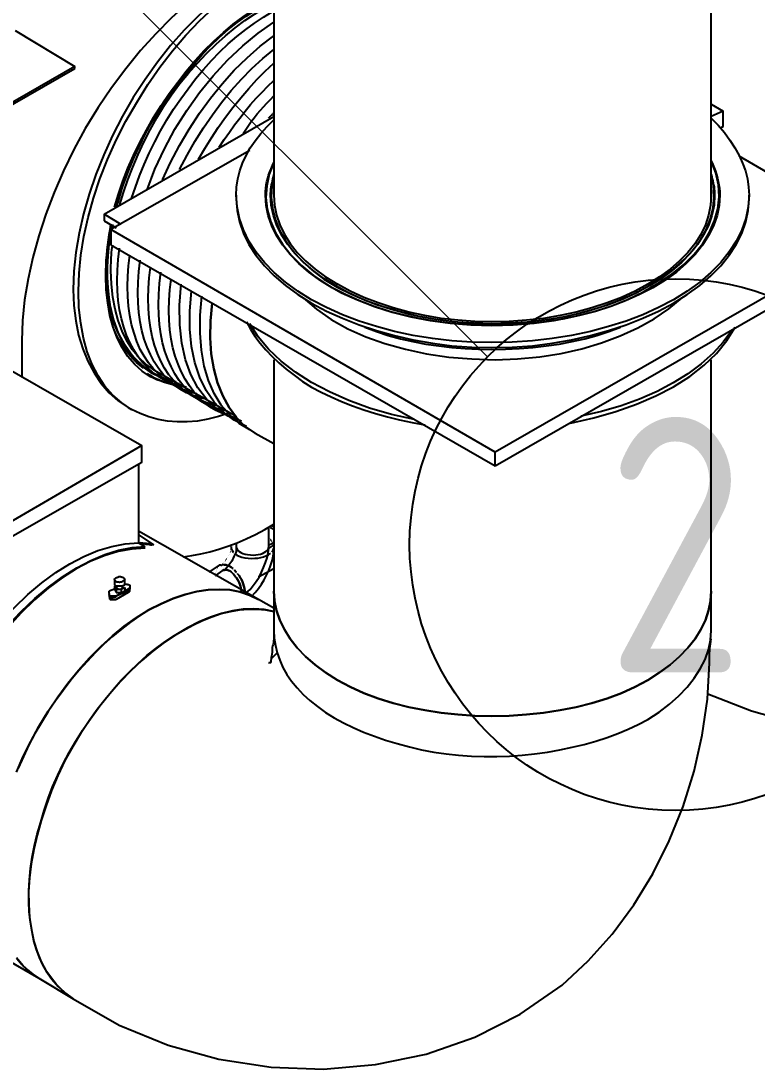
# Model space of a CAD drawing. Header units: metres. Extents: x 20 to 415, y 5 to 292.
# Drawn here: x 264.83 to 272.02, y 166.12 to 176.37 of the extents above; entities that cross this region are included whole.
import ezdxf
from ezdxf.enums import TextEntityAlignment as Align

# ---------------------------------------------------------------- set-up
doc = ezdxf.new("R2010")
doc.units = ezdxf.units.M
for name, color, linetype in [('АРМАТУРА', 8, 'Continuous'), ('ВОЗДУХОВОДЫ', 7, 'Continuous'), ('ИЗОЛЯЦИЯ', 3, 'Continuous'), ('ОБОРУДОВАНИЕ', 8, 'Continuous'), ('ПОЗИЦИИ', 1, 'Continuous'), ('ТРУБОПРОВОД', 5, 'Continuous')]:
    doc.layers.add(name, color=color, linetype=linetype)
doc.styles.add('GOST', font='isocpeur.ttf')

msp = doc.modelspace()

# ---------------------------------------------------------------- linework, layer by layer
at = {"layer": 'АРМАТУРА'}
for points in [[(266.948, 176.899), (266.782, 176.796), (266.619, 176.679), (266.457, 176.548), (266.299, 176.404), (266.145, 176.249), (265.995, 176.083), (265.851, 175.906), (265.712, 175.72), (265.581, 175.526), (265.456, 175.323), (265.345, 175.116), (265.243, 174.906), (265.152, 174.695), (265.071, 174.483), (265.001, 174.271), (264.943, 174.061), (264.897, 173.852), (264.863, 173.646), (264.843, 173.443), (264.836, 173.245)], [(267.3, 176.949), (267.149, 176.871), (266.999, 176.779), (266.851, 176.674), (266.705, 176.555), (266.562, 176.425), (266.423, 176.284), (266.29, 176.133), (266.161, 175.972), (266.04, 175.802), (265.925, 175.625), (265.819, 175.441), (265.722, 175.254), (265.636, 175.064), (265.559, 174.872), (265.494, 174.68), (265.439, 174.488), (265.395, 174.298), (265.364, 174.11), (265.345, 173.926), (265.338, 173.748)], [(265.389, 173.731), (265.395, 173.905), (265.413, 174.083), (265.442, 174.266), (265.483, 174.452), (265.535, 174.64), (265.599, 174.829), (265.673, 175.018), (265.758, 175.206), (265.853, 175.392), (265.959, 175.575), (266.068, 175.752), (266.185, 175.922), (266.308, 176.082), (266.438, 176.234), (266.573, 176.375), (266.712, 176.505), (266.855, 176.623), (267.001, 176.729), (267.149, 176.821), (267.3, 176.899)], [(265.741, 174.552), (265.779, 174.678), (265.823, 174.805), (265.873, 174.932), (265.928, 175.058), (265.988, 175.183), (266.053, 175.306), (266.123, 175.428), (266.198, 175.547), (266.277, 175.663), (266.361, 175.776), (266.443, 175.884), (266.529, 175.987), (266.619, 176.084), (266.711, 176.176), (266.805, 176.262), (266.902, 176.342), (267, 176.415), (267.099, 176.483), (267.199, 176.543), (267.3, 176.597)], [(264.769, 176.279), (265.355, 175.927)], [(265.355, 175.927), (261.768, 173.865)], [(261.768, 173.848), (265.355, 175.91)], [(265.355, 175.91), (265.355, 175.927)], [(271.574, 175.558), (271.691, 175.491)], [(271.691, 175.491), (271.574, 175.44)], [(271.691, 175.34), (271.691, 175.491)], [(271.691, 175.34), (271.658, 175.323)], [(265.657, 173.882), (265.657, 173.932), (265.659, 173.982), (265.661, 174.032), (265.665, 174.083), (265.67, 174.133), (265.675, 174.183), (265.682, 174.234), (265.689, 174.284), (265.698, 174.334), (265.707, 174.384)], [(266.093, 172.893), (266.011, 172.948), (265.938, 173.015), (265.873, 173.091), (265.816, 173.178), (265.768, 173.274), (265.728, 173.379), (265.697, 173.493), (265.675, 173.615), (265.661, 173.744), (265.657, 173.882)], [(265.338, 173.748), (265.345, 173.59), (265.362, 173.441), (265.391, 173.299), (265.431, 173.167), (265.481, 173.044), (265.541, 172.931), (265.611, 172.828), (265.69, 172.737), (265.778, 172.658), (265.875, 172.591)], [(265.908, 172.574), (265.812, 172.637), (265.726, 172.712), (265.648, 172.801), (265.581, 172.902), (265.523, 173.014), (265.475, 173.138), (265.438, 173.272), (265.411, 173.416), (265.394, 173.569), (265.389, 173.731)], [(263.964, 173.396), (266.009, 172.222)], [(264.836, 173.245), (264.836, 172.893)], [(264.836, 172.893), (264.836, 172.893), (264.836, 172.893)], [(266.059, 172.926), (266.089, 172.907), (266.12, 172.89), (266.15, 172.875), (266.181, 172.862), (266.212, 172.851), (266.244, 172.842), (266.276, 172.835), (266.309, 172.83), (266.343, 172.827), (266.378, 172.826)], [(266.428, 172.792), (266.393, 172.798), (266.358, 172.804), (266.323, 172.812), (266.288, 172.82), (266.254, 172.83), (266.221, 172.84), (266.187, 172.852), (266.155, 172.864), (266.123, 172.878), (266.093, 172.893)], [(265.875, 172.591), (265.908, 172.574)], [(266.864, 172.541), (266.759, 172.505), (266.655, 172.478), (266.553, 172.46), (266.453, 172.451), (266.355, 172.451), (266.259, 172.459), (266.167, 172.475), (266.077, 172.5), (265.991, 172.533), (265.908, 172.574)], [(266.009, 172.222), (264.634, 171.418)], [(266.009, 172.055), (266.009, 172.222)], [(266.009, 172.055), (264.634, 171.267)], [(265.975, 172.038), (265.975, 171.267)], [(266.411, 171.133), (266.497, 171.145), (266.584, 171.161), (266.672, 171.181), (266.76, 171.206), (266.849, 171.235), (266.939, 171.269), (267.029, 171.307), (267.119, 171.35), (267.209, 171.398), (267.3, 171.451)], [(267.283, 171.434), (267.3, 171.434)], [(266.126, 171.25), (265.975, 171.351)], [(267.266, 171.418), (267.3, 171.401)], [(264.634, 170.496), (264.763, 170.635), (264.895, 170.763), (265.03, 170.877), (265.167, 170.977), (265.305, 171.064), (265.443, 171.135), (265.58, 171.192), (265.715, 171.233), (265.847, 171.258), (265.975, 171.267)], [(264.702, 170.462), (264.83, 170.598), (264.962, 170.723), (265.097, 170.836), (265.234, 170.936), (265.372, 171.024), (265.51, 171.097), (265.647, 171.155), (265.782, 171.198), (265.914, 171.224), (266.042, 171.233)], [(265.975, 171.267), (265.986, 171.266), (265.997, 171.265), (266.01, 171.263), (266.023, 171.261), (266.036, 171.258), (266.05, 171.256), (266.065, 171.254), (266.08, 171.252), (266.094, 171.25), (266.11, 171.25)], [(265.975, 171.267), (265.991, 171.267), (266.006, 171.267), (266.021, 171.266), (266.036, 171.266), (266.051, 171.265), (266.066, 171.263), (266.081, 171.261), (266.096, 171.258), (266.111, 171.255), (266.126, 171.25)], [(265.975, 171.267), (266.042, 171.233)], [(267.249, 171.25), (267.3, 171.267)], [(267.3, 171.25), (267.249, 171.216)], [(266.042, 171.216), (265.91, 171.208), (265.776, 171.183), (265.64, 171.142), (265.503, 171.085), (265.366, 171.013), (265.229, 170.927), (265.094, 170.826), (264.96, 170.712), (264.829, 170.585), (264.702, 170.445)], [(267.3, 171.015), (267.149, 170.932)], [(265.741, 170.915), (265.741, 170.915), (265.743, 170.917), (265.745, 170.918), (265.748, 170.921), (265.751, 170.923), (265.755, 170.926), (265.76, 170.928), (265.764, 170.93), (265.769, 170.931), (265.774, 170.932), (265.779, 170.936), (265.784, 170.938), (265.789, 170.939), (265.794, 170.939), (265.799, 170.938), (265.804, 170.936), (265.809, 170.935), (265.815, 170.933), (265.82, 170.932), (265.825, 170.932)], [(265.741, 170.915), (265.741, 170.864)], [(265.841, 170.915), (265.84, 170.91), (265.838, 170.905), (265.834, 170.9), (265.828, 170.896), (265.823, 170.892), (265.816, 170.888), (265.809, 170.885), (265.803, 170.883), (265.797, 170.882), (265.791, 170.881), (265.781, 170.882), (265.773, 170.883), (265.765, 170.885), (265.759, 170.888), (265.753, 170.892), (265.749, 170.896), (265.745, 170.9), (265.743, 170.905), (265.741, 170.91), (265.741, 170.915)], [(265.825, 170.932), (265.825, 170.931), (265.826, 170.93), (265.828, 170.928), (265.83, 170.926), (265.833, 170.923), (265.835, 170.921), (265.838, 170.918), (265.84, 170.917), (265.841, 170.915), (265.841, 170.915)], [(265.841, 170.864), (265.841, 170.915)], [(265.741, 170.814), (265.69, 170.797)], [(265.741, 170.864), (265.741, 170.86), (265.743, 170.856), (265.745, 170.854), (265.749, 170.851), (265.753, 170.85), (265.759, 170.849), (265.765, 170.848), (265.773, 170.848), (265.781, 170.848), (265.791, 170.848), (265.797, 170.848), (265.803, 170.848), (265.809, 170.848), (265.816, 170.849), (265.823, 170.85), (265.828, 170.851), (265.834, 170.854), (265.838, 170.856), (265.84, 170.86), (265.841, 170.864)], [(265.741, 170.848), (265.741, 170.814)], [(265.741, 170.848), (265.758, 170.814)], [(265.741, 170.814), (265.758, 170.781)], [(265.758, 170.848), (265.758, 170.843), (265.759, 170.838), (265.762, 170.833), (265.765, 170.829), (265.768, 170.825), (265.772, 170.821), (265.776, 170.818), (265.781, 170.816), (265.786, 170.815), (265.791, 170.814)], [(265.758, 170.814), (265.808, 170.814)], [(265.758, 170.814), (265.758, 170.781)], [(265.875, 170.814), (265.758, 170.747)], [(265.791, 170.814), (265.796, 170.815), (265.801, 170.816), (265.806, 170.818), (265.81, 170.821), (265.814, 170.825), (265.818, 170.829), (265.821, 170.833), (265.823, 170.838), (265.824, 170.843), (265.825, 170.848)], [(265.808, 170.814), (265.841, 170.831)], [(265.808, 170.814), (265.808, 170.781)], [(265.841, 170.864), (265.847, 170.864), (265.853, 170.864), (265.86, 170.864), (265.866, 170.863), (265.873, 170.862), (265.879, 170.861), (265.884, 170.859), (265.888, 170.856), (265.891, 170.852), (265.892, 170.848)], [(265.841, 170.831), (265.841, 170.797)], [(265.892, 170.848), (265.892, 170.843), (265.891, 170.839), (265.891, 170.836), (265.891, 170.833), (265.89, 170.831), (265.888, 170.828), (265.886, 170.826), (265.883, 170.823), (265.879, 170.819), (265.875, 170.814)], [(265.892, 170.831), (265.892, 170.826), (265.891, 170.823), (265.891, 170.82), (265.891, 170.817), (265.89, 170.814), (265.888, 170.812), (265.886, 170.809), (265.883, 170.806), (265.879, 170.802), (265.875, 170.797)], [(265.892, 170.797), (265.892, 170.831)], [(265.69, 170.781), (265.69, 170.797)], [(265.758, 170.747), (265.757, 170.747), (265.754, 170.747), (265.75, 170.747), (265.745, 170.747), (265.739, 170.747), (265.732, 170.747), (265.726, 170.747), (265.719, 170.747), (265.713, 170.747), (265.707, 170.747), (265.703, 170.748), (265.699, 170.749), (265.696, 170.751), (265.694, 170.754), (265.693, 170.758), (265.692, 170.762), (265.691, 170.766), (265.691, 170.771), (265.69, 170.776), (265.69, 170.781)], [(265.758, 170.747), (265.757, 170.743), (265.754, 170.739), (265.75, 170.736), (265.745, 170.734), (265.739, 170.733), (265.732, 170.732), (265.726, 170.731), (265.719, 170.731), (265.713, 170.73), (265.707, 170.73), (265.703, 170.731), (265.699, 170.732), (265.696, 170.735), (265.694, 170.737), (265.693, 170.741), (265.692, 170.745), (265.691, 170.749), (265.691, 170.754), (265.69, 170.759), (265.69, 170.764)], [(265.69, 170.747), (265.69, 170.742), (265.691, 170.737), (265.691, 170.733), (265.692, 170.728), (265.693, 170.724), (265.694, 170.721), (265.696, 170.718), (265.699, 170.715), (265.703, 170.714), (265.707, 170.714), (265.713, 170.714), (265.719, 170.714), (265.726, 170.714), (265.732, 170.714), (265.739, 170.714), (265.745, 170.714), (265.75, 170.714), (265.754, 170.714), (265.757, 170.714), (265.758, 170.714)], [(265.875, 170.797), (265.758, 170.747)], [(265.875, 170.781), (265.758, 170.714)], [(265.758, 170.781), (265.808, 170.781)], [(265.808, 170.781), (265.841, 170.797)], [(265.875, 170.781), (265.879, 170.785), (265.883, 170.789), (265.886, 170.792), (265.888, 170.794), (265.89, 170.795), (265.891, 170.796), (265.891, 170.797), (265.891, 170.797), (265.892, 170.797), (265.892, 170.797)]]:
    msp.add_lwpolyline(points, dxfattribs=at)
at = {"layer": 'ВОЗДУХОВОДЫ'}
for points in [[(271.574, 174.619), (271.574, 183.201)], [(267.3, 182.363), (267.3, 174.669)], [(265.825, 174.787), (265.867, 174.902), (265.915, 175.016), (265.967, 175.128), (266.024, 175.239), (266.084, 175.348), (266.149, 175.455), (266.218, 175.56), (266.29, 175.663), (266.366, 175.762), (266.445, 175.86), (266.522, 175.957), (266.601, 176.049), (266.683, 176.135), (266.767, 176.215), (266.853, 176.289), (266.941, 176.358), (267.029, 176.422), (267.119, 176.48), (267.209, 176.532), (267.3, 176.58)], [(265.825, 174.787), (265.867, 174.902), (265.915, 175.016), (265.967, 175.128), (266.024, 175.239), (266.084, 175.348), (266.149, 175.455), (266.218, 175.56), (266.29, 175.663), (266.366, 175.762), (266.445, 175.86), (266.522, 175.957), (266.601, 176.049), (266.683, 176.135), (266.767, 176.215), (266.853, 176.289), (266.941, 176.358), (267.029, 176.422), (267.119, 176.48), (267.209, 176.532), (267.3, 176.58)], [(265.758, 174.552), (265.791, 174.673), (265.83, 174.793), (265.874, 174.913), (265.923, 175.032), (265.977, 175.149), (266.036, 175.265), (266.099, 175.38), (266.166, 175.492), (266.237, 175.602), (266.311, 175.709), (266.388, 175.812), (266.467, 175.912), (266.55, 176.007), (266.634, 176.097), (266.721, 176.182), (266.81, 176.263), (266.901, 176.338), (266.994, 176.408), (267.087, 176.472), (267.182, 176.53)], [(265.758, 174.552), (265.795, 174.673), (265.836, 174.793), (265.881, 174.913), (265.93, 175.032), (265.984, 175.149), (266.041, 175.265), (266.102, 175.38), (266.168, 175.492), (266.237, 175.602), (266.311, 175.709), (266.388, 175.812), (266.467, 175.912), (266.55, 176.007), (266.634, 176.097), (266.721, 176.182), (266.81, 176.263), (266.901, 176.338), (266.994, 176.408), (267.087, 176.472), (267.182, 176.53)], [(265.758, 174.552), (265.791, 174.673), (265.83, 174.793), (265.874, 174.913), (265.923, 175.032), (265.977, 175.149), (266.036, 175.265), (266.099, 175.38), (266.166, 175.492), (266.237, 175.602), (266.311, 175.709), (266.388, 175.812), (266.467, 175.912), (266.55, 176.007), (266.634, 176.097), (266.721, 176.182), (266.81, 176.263), (266.901, 176.338), (266.994, 176.408), (267.087, 176.472), (267.182, 176.53)], [(265.791, 174.569), (265.829, 174.695), (265.872, 174.82), (265.919, 174.944), (265.971, 175.068), (266.028, 175.189), (266.089, 175.309), (266.155, 175.426), (266.225, 175.54), (266.299, 175.651), (266.378, 175.759), (266.464, 175.863), (266.553, 175.962), (266.642, 176.056), (266.734, 176.145), (266.826, 176.228), (266.92, 176.306), (267.014, 176.377), (267.109, 176.441), (267.204, 176.498), (267.3, 176.547)], [(265.908, 174.636), (265.946, 174.747), (265.987, 174.858), (266.032, 174.97), (266.081, 175.081), (266.135, 175.191), (266.192, 175.3), (266.253, 175.406), (266.319, 175.51), (266.388, 175.611), (266.462, 175.709), (266.534, 175.807), (266.61, 175.9), (266.689, 175.988), (266.77, 176.071), (266.853, 176.149), (266.938, 176.222), (267.024, 176.289), (267.111, 176.352), (267.197, 176.41), (267.283, 176.463)], [(266.059, 174.72), (266.137, 174.924), (266.229, 175.122), (266.332, 175.314), (266.448, 175.498), (266.573, 175.673), (266.706, 175.837), (266.847, 175.99), (266.994, 176.129), (267.145, 176.254), (267.3, 176.362)], [(266.21, 174.82), (266.29, 174.99), (266.377, 175.155), (266.471, 175.316), (266.572, 175.47), (266.679, 175.619), (266.793, 175.759), (266.912, 175.892), (267.037, 176.014), (267.166, 176.127), (267.3, 176.228)], [(266.378, 174.921), (266.451, 175.06), (266.528, 175.196), (266.611, 175.327), (266.698, 175.455), (266.788, 175.577), (266.883, 175.693), (266.982, 175.804), (267.085, 175.908), (267.191, 176.005), (267.3, 176.094)], [(266.562, 175.021), (266.624, 175.127), (266.689, 175.23), (266.756, 175.332), (266.827, 175.432), (266.899, 175.528), (266.975, 175.622), (267.053, 175.713), (267.133, 175.8), (267.215, 175.882), (267.3, 175.96)], [(266.763, 175.139), (266.814, 175.213), (266.864, 175.286), (266.915, 175.356), (266.967, 175.424), (267.019, 175.491), (267.072, 175.555), (267.127, 175.617), (267.183, 175.678), (267.24, 175.736), (267.3, 175.792)], [(266.998, 175.273), (267.024, 175.313), (267.05, 175.351), (267.078, 175.39), (267.107, 175.427), (267.136, 175.464), (267.167, 175.5), (267.199, 175.535), (267.231, 175.571), (267.265, 175.606), (267.3, 175.642)], [(267.249, 175.424), (267.254, 175.429), (267.259, 175.434), (267.264, 175.439), (267.269, 175.444), (267.274, 175.449), (267.28, 175.454), (267.285, 175.459), (267.29, 175.464), (267.295, 175.469), (267.3, 175.474)], [(265.758, 174.552), (265.767, 174.577), (265.776, 174.601), (265.784, 174.624), (265.791, 174.647), (265.797, 174.669), (265.803, 174.692), (265.809, 174.715), (265.814, 174.738), (265.82, 174.762), (265.825, 174.787)], [(265.758, 174.552), (265.767, 174.577), (265.776, 174.601), (265.784, 174.624), (265.791, 174.647), (265.797, 174.669), (265.803, 174.692), (265.809, 174.715), (265.814, 174.738), (265.82, 174.762), (265.825, 174.787)], [(267.3, 174.669), (267.306, 174.57), (267.326, 174.473), (267.358, 174.378), (267.402, 174.285), (267.459, 174.196), (267.528, 174.109), (267.609, 174.026), (267.701, 173.946), (267.805, 173.87), (267.92, 173.798)], [(266.344, 172.842), (266.27, 172.861), (266.2, 172.886), (266.132, 172.919), (266.069, 172.958), (266.009, 173.004), (265.953, 173.056), (265.902, 173.115), (265.855, 173.18), (265.812, 173.251), (265.774, 173.328), (265.742, 173.407), (265.716, 173.491), (265.695, 173.58), (265.681, 173.674), (265.672, 173.773), (265.668, 173.875), (265.67, 173.981), (265.677, 174.091), (265.69, 174.203), (265.707, 174.317)], [(266.344, 172.842), (266.27, 172.861), (266.2, 172.886), (266.132, 172.919), (266.069, 172.958), (266.009, 173.004), (265.953, 173.056), (265.902, 173.115), (265.855, 173.18), (265.812, 173.251), (265.774, 173.328), (265.742, 173.407), (265.716, 173.491), (265.695, 173.58), (265.681, 173.674), (265.672, 173.773), (265.668, 173.875), (265.67, 173.981), (265.677, 174.091), (265.69, 174.203), (265.707, 174.317)], [(266.11, 172.926), (266.01, 173), (265.921, 173.092), (265.845, 173.199), (265.782, 173.321), (265.732, 173.456), (265.697, 173.605), (265.676, 173.764), (265.67, 173.934), (265.681, 174.113), (265.707, 174.301)], [(266.327, 172.842), (266.258, 172.865), (266.191, 172.893), (266.127, 172.926), (266.065, 172.965), (266.007, 173.01), (265.952, 173.061), (265.901, 173.118), (265.854, 173.181), (265.812, 173.252), (265.774, 173.328), (265.746, 173.406), (265.722, 173.489), (265.703, 173.577), (265.688, 173.668), (265.678, 173.764), (265.673, 173.864), (265.673, 173.968), (265.679, 174.076), (265.69, 174.187), (265.707, 174.301)], [(266.327, 172.842), (266.258, 172.865), (266.191, 172.893), (266.127, 172.926), (266.065, 172.965), (266.007, 173.01), (265.952, 173.061), (265.901, 173.118), (265.854, 173.181), (265.812, 173.252), (265.774, 173.328), (265.746, 173.406), (265.722, 173.489), (265.703, 173.577), (265.688, 173.668), (265.678, 173.764), (265.673, 173.864), (265.673, 173.968), (265.679, 174.076), (265.69, 174.187), (265.707, 174.301)], [(265.707, 174.334), (265.708, 174.339), (265.709, 174.344), (265.711, 174.349), (265.713, 174.354), (265.716, 174.359), (265.718, 174.364), (265.72, 174.369), (265.722, 174.374), (265.724, 174.379), (265.724, 174.384)], [(265.707, 174.334), (265.708, 174.339), (265.709, 174.344), (265.711, 174.349), (265.713, 174.354), (265.716, 174.359), (265.718, 174.364), (265.72, 174.369), (265.722, 174.374), (265.724, 174.379), (265.724, 174.384)], [(265.707, 174.334), (265.708, 174.339), (265.709, 174.344), (265.711, 174.349), (265.713, 174.353), (265.716, 174.357), (265.718, 174.361), (265.72, 174.364), (265.722, 174.366), (265.724, 174.367), (265.724, 174.368)], [(265.707, 174.334), (265.708, 174.339), (265.709, 174.344), (265.711, 174.349), (265.713, 174.353), (265.716, 174.357), (265.718, 174.361), (265.72, 174.364), (265.722, 174.366), (265.724, 174.367), (265.724, 174.368)], [(265.707, 174.334), (265.708, 174.339), (265.709, 174.344), (265.711, 174.349), (265.713, 174.353), (265.716, 174.357), (265.718, 174.361), (265.72, 174.364), (265.722, 174.366), (265.724, 174.367), (265.724, 174.368)], [(265.741, 174.351), (265.741, 174.351), (265.741, 174.355), (265.741, 174.357), (265.741, 174.359), (265.741, 174.359), (265.741, 174.359), (265.741, 174.359), (265.741, 174.36), (265.741, 174.361), (265.741, 174.364), (265.741, 174.368)], [(265.707, 173.932), (265.707, 173.957), (265.707, 173.982), (265.708, 174.007), (265.708, 174.032), (265.709, 174.058), (265.711, 174.083), (265.713, 174.108), (265.716, 174.133), (265.719, 174.158), (265.724, 174.183)], [(266.445, 172.792), (266.375, 172.806), (266.308, 172.826), (266.244, 172.854), (266.182, 172.888), (266.124, 172.928), (266.069, 172.976), (266.019, 173.029), (265.972, 173.089), (265.929, 173.155), (265.892, 173.228), (265.859, 173.301), (265.831, 173.379), (265.809, 173.461), (265.791, 173.548), (265.778, 173.639), (265.771, 173.734), (265.768, 173.832), (265.771, 173.935), (265.778, 174.041), (265.791, 174.15)], [(266.545, 172.725), (266.476, 172.743), (266.409, 172.767), (266.345, 172.797), (266.283, 172.833), (266.225, 172.874), (266.17, 172.921), (266.119, 172.973), (266.072, 173.03), (266.03, 173.093), (265.992, 173.161), (265.96, 173.238), (265.932, 173.32), (265.909, 173.404), (265.892, 173.493), (265.879, 173.584), (265.872, 173.679), (265.869, 173.776), (265.872, 173.876), (265.879, 173.978), (265.892, 174.083)], [(266.646, 172.675), (266.576, 172.688), (266.509, 172.709), (266.445, 172.736), (266.384, 172.77), (266.325, 172.811), (266.271, 172.858), (266.22, 172.912), (266.173, 172.972), (266.13, 173.038), (266.093, 173.111), (266.06, 173.183), (266.032, 173.261), (266.01, 173.344), (265.992, 173.43), (265.98, 173.521), (265.972, 173.616), (265.97, 173.715), (265.972, 173.818), (265.98, 173.923), (265.992, 174.032)], [(266.126, 172.96), (266.049, 173.016), (265.98, 173.082), (265.917, 173.158), (265.863, 173.244), (265.816, 173.339), (265.778, 173.442), (265.747, 173.554), (265.725, 173.673), (265.712, 173.799), (265.707, 173.932)], [(266.746, 172.608), (266.677, 172.626), (266.61, 172.65), (266.546, 172.68), (266.484, 172.715), (266.426, 172.757), (266.371, 172.803), (266.32, 172.855), (266.273, 172.913), (266.231, 172.976), (266.193, 173.044), (266.161, 173.121), (266.133, 173.202), (266.11, 173.287), (266.093, 173.375), (266.08, 173.467), (266.073, 173.561), (266.07, 173.659), (266.073, 173.759), (266.08, 173.861), (266.093, 173.965)], [(266.847, 172.557), (266.778, 172.571), (266.711, 172.591), (266.646, 172.619), (266.585, 172.653), (266.527, 172.694), (266.472, 172.741), (266.421, 172.795), (266.374, 172.855), (266.332, 172.921), (266.294, 172.993), (266.261, 173.066), (266.234, 173.144), (266.211, 173.226), (266.193, 173.313), (266.181, 173.404), (266.173, 173.499), (266.171, 173.598), (266.173, 173.7), (266.181, 173.806), (266.193, 173.915)], [(266.931, 172.49), (266.862, 172.508), (266.796, 172.533), (266.734, 172.563), (266.674, 172.599), (266.619, 172.641), (266.566, 172.689), (266.518, 172.744), (266.473, 172.804), (266.432, 172.871), (266.394, 172.943), (266.362, 173.016), (266.334, 173.093), (266.312, 173.175), (266.294, 173.262), (266.281, 173.352), (266.274, 173.445), (266.271, 173.542), (266.274, 173.641), (266.281, 173.743), (266.294, 173.848)], [(266.981, 172.457), (266.853, 172.508), (266.738, 172.58), (266.639, 172.673), (266.555, 172.784), (266.487, 172.914), (266.435, 173.06), (266.399, 173.223), (266.38, 173.401), (266.378, 173.593), (266.394, 173.798)], [(267.031, 172.407), (266.912, 172.467), (266.807, 172.546), (266.715, 172.643), (266.638, 172.757), (266.575, 172.886), (266.527, 173.031), (266.495, 173.188), (266.478, 173.358), (266.478, 173.539), (266.495, 173.731)], [(267.065, 172.373), (266.96, 172.437), (266.867, 172.519), (266.785, 172.616), (266.716, 172.73), (266.661, 172.857), (266.618, 172.998), (266.59, 173.152), (266.577, 173.318), (266.579, 173.494), (266.596, 173.68)], [(267.115, 172.34), (267.02, 172.408), (266.935, 172.493), (266.861, 172.593), (266.799, 172.706), (266.749, 172.832), (266.711, 172.97), (266.686, 173.118), (266.675, 173.275), (266.679, 173.441), (266.696, 173.613)], [(266.696, 173.613), (266.679, 173.441), (266.675, 173.275), (266.686, 173.118), (266.711, 172.97), (266.749, 172.832), (266.799, 172.706), (266.861, 172.593), (266.935, 172.493), (267.02, 172.408), (267.115, 172.34)], [(266.026, 172.976), (265.991, 173.003), (265.957, 173.033), (265.925, 173.065), (265.894, 173.099), (265.864, 173.136), (265.836, 173.174), (265.81, 173.215), (265.785, 173.257), (265.762, 173.301), (265.741, 173.345)], [(267.3, 173.06), (267.3, 170.797)], [(271.574, 170.797), (271.574, 173.06)], [(266.327, 172.842), (266.307, 172.848), (266.286, 172.854), (266.264, 172.862), (266.241, 172.87), (266.218, 172.878), (266.196, 172.887), (266.174, 172.896), (266.151, 172.906), (266.13, 172.916), (266.11, 172.926)], [(266.126, 172.96), (266.931, 172.507)], [(267.115, 172.34), (267.3, 172.239)], [(267.149, 170.714), (265.975, 171.384)], [(266.11, 171.25), (266.099, 171.25), (266.088, 171.252), (266.076, 171.254), (266.063, 171.256), (266.051, 171.258), (266.038, 171.261), (266.026, 171.263), (266.014, 171.265), (266.003, 171.266), (265.992, 171.267)], [(266.042, 171.216), (265.91, 171.208), (265.776, 171.183), (265.64, 171.142), (265.503, 171.085), (265.366, 171.013), (265.229, 170.927), (265.094, 170.826), (264.96, 170.712), (264.829, 170.585), (264.702, 170.445)], [(264.784, 169.025), (264.849, 169.177), (264.922, 169.326), (265.003, 169.473), (265.092, 169.621), (265.186, 169.762), (265.285, 169.897), (265.388, 170.024), (265.496, 170.144), (265.607, 170.255), (265.721, 170.358), (265.837, 170.453), (265.956, 170.538), (266.076, 170.613), (266.196, 170.673), (266.315, 170.723), (266.431, 170.763), (266.545, 170.791), (266.656, 170.808), (266.764, 170.813), (266.867, 170.807), (266.966, 170.789), (267.06, 170.758), (267.149, 170.714)], [(267.149, 170.714), (267.06, 170.758), (266.966, 170.789), (266.867, 170.807), (266.764, 170.813), (266.656, 170.808), (266.545, 170.791), (266.431, 170.763), (266.315, 170.723), (266.196, 170.673), (266.076, 170.613)], [(267.3, 170.63), (267.149, 170.714)], [(267.3, 170.797), (267.3, 170.412)], [(271.574, 170.797), (271.568, 170.702), (271.548, 170.607), (271.516, 170.513), (271.471, 170.421), (271.415, 170.33), (271.346, 170.242), (271.265, 170.157), (271.173, 170.076), (271.069, 169.999), (270.954, 169.926), (270.829, 169.859), (270.695, 169.799), (270.555, 169.746), (270.407, 169.701), (270.254, 169.662), (270.096, 169.63), (269.933, 169.605), (269.767, 169.588), (269.599, 169.577), (269.428, 169.574), (269.263, 169.577), (269.098, 169.588), (268.935, 169.605), (268.774, 169.63), (268.618, 169.662), (268.465, 169.701), (268.319, 169.746), (268.178, 169.799), (268.045, 169.859), (267.92, 169.926), (267.805, 169.999), (267.701, 170.076), (267.609, 170.157), (267.528, 170.242), (267.459, 170.33), (267.402, 170.421), (267.358, 170.513), (267.326, 170.607), (267.306, 170.702), (267.3, 170.797)], [(267.3, 170.797), (267.306, 170.702), (267.326, 170.607), (267.358, 170.513), (267.402, 170.421), (267.459, 170.33), (267.528, 170.242), (267.609, 170.157), (267.701, 170.076), (267.805, 169.999), (267.92, 169.926), (268.045, 169.859), (268.178, 169.799), (268.319, 169.746), (268.465, 169.701), (268.618, 169.662), (268.774, 169.63), (268.935, 169.605), (269.098, 169.588), (269.263, 169.577), (269.428, 169.574), (269.599, 169.577), (269.767, 169.588), (269.933, 169.605), (270.096, 169.63), (270.254, 169.662), (270.407, 169.701), (270.555, 169.746), (270.695, 169.799), (270.829, 169.859), (270.954, 169.926), (271.069, 169.999), (271.173, 170.076), (271.265, 170.157), (271.346, 170.242), (271.415, 170.33), (271.471, 170.421), (271.516, 170.513), (271.548, 170.607), (271.568, 170.702), (271.574, 170.797)], [(271.574, 170.412), (271.574, 170.797)], [(266.076, 170.613), (265.986, 170.555), (265.897, 170.493), (265.809, 170.425), (265.723, 170.353), (265.638, 170.276), (265.555, 170.194), (265.473, 170.108), (265.393, 170.018), (265.314, 169.924), (265.238, 169.825), (265.164, 169.723), (265.094, 169.619), (265.027, 169.511), (264.964, 169.402), (264.905, 169.291), (264.851, 169.178), (264.801, 169.065)], [(267.3, 170.596), (267.203, 170.615), (267.103, 170.623), (267, 170.619), (266.895, 170.603), (266.788, 170.577), (266.679, 170.541), (266.568, 170.494), (266.456, 170.437), (266.342, 170.37), (266.227, 170.295), (266.117, 170.21), (266.008, 170.116), (265.902, 170.015), (265.798, 169.907), (265.697, 169.792), (265.599, 169.671), (265.506, 169.544), (265.417, 169.413), (265.333, 169.277), (265.255, 169.138), (265.187, 168.992), (265.126, 168.845), (265.072, 168.699), (265.025, 168.553), (264.984, 168.409), (264.952, 168.267), (264.927, 168.127), (264.91, 167.991), (264.902, 167.858), (264.903, 167.73), (264.912, 167.603), (264.929, 167.483), (264.954, 167.37), (264.986, 167.266), (265.026, 167.168), (265.074, 167.079), (265.129, 166.999), (265.192, 166.927), (265.262, 166.863), (265.338, 166.808)], [(266.411, 170.412), (266.506, 170.464), (266.6, 170.508), (266.693, 170.546), (266.784, 170.576), (266.874, 170.598), (266.963, 170.614), (267.05, 170.621), (267.135, 170.621), (267.218, 170.612), (267.3, 170.596)], [(265.338, 166.808), (265.28, 166.851), (265.224, 166.899), (265.172, 166.951), (265.124, 167.009), (265.081, 167.072), (265.042, 167.14), (265.007, 167.213), (264.978, 167.291), (264.954, 167.374), (264.936, 167.462), (264.919, 167.559), (264.908, 167.659), (264.903, 167.761), (264.903, 167.866), (264.909, 167.973), (264.92, 168.082), (264.938, 168.193), (264.96, 168.306), (264.987, 168.419), (265.02, 168.535), (265.053, 168.65), (265.092, 168.766), (265.136, 168.88), (265.186, 168.994), (265.24, 169.107), (265.299, 169.218), (265.362, 169.327), (265.429, 169.434), (265.499, 169.539), (265.573, 169.641), (265.65, 169.739), (265.728, 169.834), (265.808, 169.924), (265.89, 170.009), (265.973, 170.089), (266.058, 170.165), (266.145, 170.235), (266.232, 170.3), (266.321, 170.359), (266.411, 170.412)], [(267.3, 170.412), (267.3, 170.392), (267.299, 170.373), (267.299, 170.356), (267.299, 170.338), (267.298, 170.322), (267.296, 170.306), (267.294, 170.29), (267.291, 170.275), (267.287, 170.259), (267.283, 170.244), (267.283, 170.22), (267.281, 170.198), (267.279, 170.178), (267.277, 170.16), (267.274, 170.144), (267.272, 170.13), (267.27, 170.118), (267.268, 170.107), (267.267, 170.099), (267.266, 170.093), (267.262, 170.093), (267.258, 170.093), (267.255, 170.093), (267.253, 170.093), (267.252, 170.093), (267.25, 170.093), (267.25, 170.093), (267.25, 170.093), (267.249, 170.093), (267.249, 170.093)], [(267.3, 170.412), (267.303, 170.337), (267.314, 170.263), (267.331, 170.191), (267.356, 170.119), (267.388, 170.049), (267.426, 169.981), (267.472, 169.914), (267.525, 169.849), (267.585, 169.786), (267.652, 169.725), (267.725, 169.666), (267.804, 169.61), (267.889, 169.557), (267.979, 169.507), (268.075, 169.461), (268.175, 169.417), (268.281, 169.376), (268.391, 169.338), (268.505, 169.304), (268.624, 169.272), (268.741, 169.244), (268.861, 169.222), (268.982, 169.204), (269.105, 169.191), (269.229, 169.182), (269.354, 169.178), (269.479, 169.178), (269.603, 169.183), (269.726, 169.192), (269.847, 169.205), (269.972, 169.222), (270.094, 169.243), (270.214, 169.268), (270.331, 169.297), (270.445, 169.329), (270.555, 169.364), (270.661, 169.403), (270.763, 169.446), (270.861, 169.491), (270.954, 169.54)], [(270.954, 169.54), (271.065, 169.613), (271.166, 169.69), (271.258, 169.772), (271.339, 169.857), (271.408, 169.945), (271.467, 170.035), (271.513, 170.128), (271.546, 170.221), (271.567, 170.317), (271.574, 170.412)], [(265.338, 166.808), (265.788, 166.551), (266.265, 166.354), (266.762, 166.216), (267.271, 166.138), (267.784, 166.121), (268.292, 166.164), (268.787, 166.267), (269.262, 166.431), (269.707, 166.656), (270.116, 166.942), (270.371, 167.178), (270.605, 167.441), (270.816, 167.726), (271.002, 168.032), (271.163, 168.354), (271.298, 168.69), (271.406, 169.035), (271.486, 169.386), (271.537, 169.74), (271.557, 170.093), (271.557, 170.118), (271.557, 170.142), (271.558, 170.165), (271.558, 170.188), (271.559, 170.211), (271.561, 170.233), (271.563, 170.256), (271.566, 170.28), (271.569, 170.303), (271.574, 170.328)], [(267.283, 170.144), (267.288, 170.149), (267.293, 170.154), (267.298, 170.159), (267.303, 170.164), (267.308, 170.169), (267.313, 170.174), (267.318, 170.179), (267.323, 170.184), (267.328, 170.189), (267.333, 170.194)], [(271.54, 169.792), (271.967, 169.624), (272.408, 169.502)], [(261.433, 169.071), (265.003, 167.009)], [(265.003, 167.009), (264.922, 167.065), (264.849, 167.131), (264.784, 167.208)], [(264.788, 167.203), (264.837, 167.145), (264.889, 167.093), (264.944, 167.048), (265.003, 167.009)], [(265.003, 167.009), (265.338, 166.808)]]:
    msp.add_lwpolyline(points, dxfattribs=at)
at = {"layer": 'ИЗОЛЯЦИЯ'}
for points in [[(266.881, 171.25), (266.882, 171.25)], [(266.881, 171.25), (266.882, 171.25)], [(266.881, 171.249), (266.882, 171.249)], [(266.881, 171.248), (266.882, 171.248)], [(266.881, 171.246), (266.882, 171.246)], [(266.881, 171.244), (266.882, 171.244)], [(266.881, 171.242), (266.882, 171.242)], [(266.881, 171.239), (266.882, 171.239)], [(266.881, 171.237), (266.882, 171.237)], [(266.881, 171.235), (266.882, 171.235)], [(266.881, 171.234), (266.882, 171.234)], [(266.881, 171.233), (266.881, 171.2)], [(266.881, 171.233), (266.883, 171.214)], [(267.254, 171.312), (267.256, 171.312)], [(267.259, 171.307), (267.261, 171.307)], [(267.264, 171.301), (267.266, 171.301)], [(267.269, 171.296), (267.271, 171.296)], [(267.274, 171.29), (267.276, 171.29)], [(267.28, 171.283), (267.281, 171.283)], [(267.285, 171.276), (267.286, 171.276)], [(267.29, 171.268), (267.291, 171.268)], [(267.295, 171.26), (267.296, 171.26)], [(267.3, 171.25), (267.301, 171.25)], [(266.845, 171.126), (266.847, 171.126)], [(266.854, 171.141), (266.855, 171.141)], [(266.861, 171.155), (266.863, 171.155)], [(266.869, 171.17), (266.87, 171.17)], [(266.875, 171.185), (266.877, 171.185)], [(266.881, 171.2), (266.882, 171.2)], [(266.883, 171.214), (266.89, 171.195)], [(266.89, 171.195), (266.902, 171.178)], [(266.902, 171.178), (266.904, 171.178)], [(266.918, 171.163), (266.937, 171.149)], [(266.937, 171.149), (266.96, 171.138)], [(266.96, 171.138), (266.986, 171.129)], [(266.986, 171.129), (267.016, 171.122)], [(267.016, 171.122), (267.048, 171.117)], [(267.112, 171.117), (267.141, 171.12)], [(267.141, 171.12), (267.17, 171.125)], [(267.17, 171.125), (267.197, 171.132)], [(267.197, 171.132), (267.222, 171.141)], [(267.222, 171.141), (267.245, 171.152)], [(267.245, 171.152), (267.264, 171.165)], [(267.264, 171.165), (267.266, 171.165)], [(267.28, 171.18), (267.292, 171.197)], [(267.282, 171.091), (267.293, 171.137)], [(267.292, 171.197), (267.3, 171.216)], [(267.293, 171.137), (267.3, 171.183)], [(266.763, 171.049), (266.663, 170.982)], [(266.744, 171.021), (266.746, 171.021)], [(266.744, 171.021), (266.746, 171.021)], [(266.749, 171.029), (266.75, 171.029)], [(266.749, 171.029), (266.75, 171.029)], [(266.753, 171.037), (266.755, 171.037)], [(266.753, 171.037), (266.755, 171.037)], [(266.758, 171.043), (266.76, 171.043)], [(266.758, 171.043), (266.76, 171.043)], [(266.763, 171.049), (266.765, 171.049)], [(266.78, 171.049), (266.763, 171.049)], [(266.763, 171.049), (266.765, 171.049)], [(266.779, 171.053), (266.78, 171.053)], [(266.779, 171.053), (266.78, 171.053)], [(266.782, 171.049), (266.784, 171.049)], [(266.784, 171.049), (266.785, 171.049)], [(266.786, 171.05), (266.788, 171.05)], [(266.788, 171.051), (266.79, 171.051)], [(266.791, 171.053), (266.793, 171.053)], [(266.793, 171.055), (266.795, 171.055)], [(266.795, 171.057), (266.797, 171.057)], [(266.812, 171.054), (266.795, 171.055)], [(266.795, 171.055), (266.797, 171.055)], [(266.795, 171.055), (266.812, 171.054)], [(266.796, 171.061), (266.798, 171.061)], [(266.797, 171.066), (266.798, 171.066)], [(266.807, 171.076), (266.808, 171.076)], [(266.829, 171.052), (266.812, 171.054)], [(266.812, 171.054), (266.829, 171.052)], [(266.817, 171.088), (266.818, 171.088)], [(266.827, 171.1), (266.828, 171.1)], [(266.847, 171.047), (266.829, 171.052)], [(266.829, 171.052), (266.847, 171.047)], [(266.836, 171.113), (266.838, 171.113)], [(266.865, 171.039), (266.847, 171.047)], [(266.847, 171.047), (266.865, 171.039)], [(266.882, 171.029), (266.865, 171.039)], [(266.865, 171.039), (266.882, 171.029)], [(266.899, 171.016), (266.882, 171.029)], [(266.882, 171.029), (266.899, 171.016)], [(266.899, 171.016), (266.901, 171.016)], [(267.048, 171.117), (267.082, 171.116)], [(267.082, 171.116), (267.112, 171.117)], [(267.25, 170.998), (267.267, 171.044)], [(267.267, 171.044), (267.282, 171.091)], [(266.73, 170.963), (266.732, 170.963)], [(266.73, 170.963), (266.732, 170.963)], [(266.73, 170.948), (266.731, 170.948)], [(266.732, 170.976), (266.733, 170.976)], [(266.732, 170.976), (266.733, 170.976)], [(266.734, 170.989), (266.735, 170.989)], [(266.734, 170.989), (266.735, 170.989)], [(266.737, 171.001), (266.738, 171.001)], [(266.737, 171.001), (266.738, 171.001)], [(266.74, 171.011), (266.742, 171.011)], [(266.74, 171.011), (266.742, 171.011)], [(266.931, 170.982), (266.915, 171)], [(266.915, 171), (266.917, 171)], [(266.915, 171), (266.931, 170.982)], [(266.931, 170.982), (266.933, 170.982)], [(266.959, 170.948), (266.945, 170.966)], [(266.945, 170.966), (266.947, 170.966)], [(266.945, 170.966), (266.959, 170.948)], [(266.971, 170.929), (266.959, 170.948)], [(266.959, 170.948), (266.971, 170.929)], [(266.982, 170.909), (266.971, 170.929)], [(266.971, 170.929), (266.982, 170.909)], [(267.204, 170.908), (267.228, 170.952)], [(267.228, 170.952), (267.25, 170.998)], [(266.992, 170.888), (266.982, 170.909)], [(266.982, 170.909), (266.992, 170.888)], [(267, 170.866), (266.992, 170.888)], [(266.992, 170.888), (267, 170.866)], [(267.006, 170.844), (267, 170.866)], [(267, 170.866), (267.006, 170.844)], [(267.011, 170.823), (267.006, 170.844)], [(267.006, 170.844), (267.011, 170.823)], [(267.014, 170.801), (267.011, 170.823)], [(267.011, 170.823), (267.014, 170.801)], [(267.116, 170.784), (267.148, 170.823)], [(267.148, 170.823), (267.177, 170.864)], [(267.177, 170.864), (267.204, 170.908)], [(267.015, 170.781), (267.014, 170.801)], [(267.014, 170.801), (267.015, 170.781)], [(267.082, 170.747), (267.116, 170.784)]]:
    msp.add_lwpolyline(points, dxfattribs=at)
at = {"layer": 'ОБОРУДОВАНИЕ'}
for points in [[(265.64, 174.485), (267.3, 175.44)], [(271.574, 175.424), (271.641, 175.353), (271.702, 175.281), (271.757, 175.208), (271.805, 175.134), (271.846, 175.059), (271.88, 174.983), (271.907, 174.906), (271.927, 174.828), (271.939, 174.749), (271.943, 174.669)], [(266.931, 174.669), (266.935, 174.749), (266.947, 174.828), (266.966, 174.906), (266.993, 174.982), (267.027, 175.057), (267.068, 175.131), (267.117, 175.202), (267.171, 175.272), (267.232, 175.341), (267.3, 175.407)], [(267.065, 175.105), (265.707, 174.334)], [(271.842, 175.055), (273.166, 174.284)], [(267.216, 174.669), (267.217, 174.704), (267.22, 174.738), (267.225, 174.771), (267.231, 174.803), (267.239, 174.835), (267.248, 174.866), (267.259, 174.897), (267.272, 174.927), (267.285, 174.958), (267.3, 174.988)], [(267.3, 174.988), (267.254, 174.876), (267.229, 174.762), (267.222, 174.647), (267.235, 174.531), (267.266, 174.416), (267.315, 174.302), (267.382, 174.191), (267.467, 174.084), (267.568, 173.98), (267.685, 173.882), (267.817, 173.795), (267.961, 173.715), (268.117, 173.644), (268.282, 173.58), (268.456, 173.525), (268.639, 173.48), (268.828, 173.443), (269.023, 173.417), (269.224, 173.401), (269.428, 173.396)], [(267.3, 174.988), (267.254, 174.876), (267.229, 174.762), (267.222, 174.647), (267.235, 174.531), (267.266, 174.416), (267.315, 174.302), (267.382, 174.191), (267.467, 174.084), (267.568, 173.98), (267.685, 173.882), (267.817, 173.795), (267.961, 173.715), (268.117, 173.644), (268.282, 173.58), (268.456, 173.525), (268.639, 173.48), (268.828, 173.443), (269.023, 173.417), (269.224, 173.401), (269.428, 173.396)], [(269.428, 173.396), (269.637, 173.401), (269.842, 173.417), (270.04, 173.444), (270.231, 173.481), (270.415, 173.528), (270.591, 173.584), (270.756, 173.649), (270.912, 173.724), (271.056, 173.807), (271.188, 173.898), (271.306, 173.992), (271.407, 174.092), (271.491, 174.198), (271.558, 174.307), (271.607, 174.42), (271.639, 174.536), (271.651, 174.653), (271.645, 174.77), (271.619, 174.888), (271.574, 175.005)], [(269.428, 173.396), (269.637, 173.401), (269.842, 173.417), (270.04, 173.444), (270.231, 173.481), (270.415, 173.528), (270.591, 173.584), (270.756, 173.649), (270.912, 173.724), (271.056, 173.807), (271.188, 173.898), (271.306, 173.992), (271.407, 174.092), (271.491, 174.198), (271.558, 174.307), (271.607, 174.42), (271.639, 174.536), (271.651, 174.653), (271.645, 174.77), (271.619, 174.888), (271.574, 175.005)], [(271.574, 175.005), (271.588, 174.97), (271.602, 174.936), (271.614, 174.903), (271.625, 174.87), (271.635, 174.837), (271.643, 174.804), (271.649, 174.771), (271.654, 174.738), (271.657, 174.704), (271.658, 174.669)], [(267.266, 174.669), (267.267, 174.69), (267.268, 174.71), (267.27, 174.73), (267.273, 174.75), (267.277, 174.77), (267.281, 174.79), (267.285, 174.81), (267.29, 174.83), (267.295, 174.85), (267.3, 174.871)], [(267.3, 174.871), (267.278, 174.76), (267.273, 174.65), (267.284, 174.541), (267.312, 174.433), (267.354, 174.328), (267.412, 174.225), (267.484, 174.125), (267.571, 174.028), (267.672, 173.936), (267.786, 173.848), (267.917, 173.771), (268.058, 173.7), (268.208, 173.636), (268.366, 173.579), (268.532, 173.53), (268.703, 173.489), (268.879, 173.456), (269.06, 173.432), (269.243, 173.417), (269.428, 173.412)], [(267.3, 174.871), (267.278, 174.76), (267.273, 174.65), (267.284, 174.541), (267.312, 174.433), (267.354, 174.328), (267.412, 174.225), (267.484, 174.125), (267.571, 174.028), (267.672, 173.936), (267.786, 173.848), (267.917, 173.771), (268.058, 173.7), (268.208, 173.636), (268.366, 173.579), (268.532, 173.53), (268.703, 173.489), (268.879, 173.456), (269.06, 173.432), (269.243, 173.417), (269.428, 173.412)], [(269.428, 173.412), (269.623, 173.417), (269.813, 173.432), (269.999, 173.456), (270.179, 173.49), (270.352, 173.532), (270.518, 173.582), (270.675, 173.641), (270.823, 173.708), (270.961, 173.783), (271.088, 173.865), (271.206, 173.949), (271.309, 174.039), (271.397, 174.134), (271.469, 174.233), (271.526, 174.336), (271.567, 174.442), (271.592, 174.549), (271.602, 174.656), (271.596, 174.764), (271.574, 174.871)], [(269.428, 173.412), (269.623, 173.417), (269.813, 173.432), (269.999, 173.456), (270.179, 173.49), (270.352, 173.532), (270.518, 173.582), (270.675, 173.641), (270.823, 173.708), (270.961, 173.783), (271.088, 173.865), (271.206, 173.949), (271.309, 174.039), (271.397, 174.134), (271.469, 174.233), (271.526, 174.336), (271.567, 174.442), (271.592, 174.549), (271.602, 174.656), (271.596, 174.764), (271.574, 174.871)], [(271.574, 174.871), (271.579, 174.85), (271.584, 174.83), (271.589, 174.81), (271.593, 174.79), (271.597, 174.77), (271.601, 174.75), (271.603, 174.73), (271.606, 174.71), (271.607, 174.69), (271.607, 174.669)], [(271.574, 174.72), (271.574, 174.715), (271.574, 174.71), (271.574, 174.705), (271.574, 174.7), (271.574, 174.695), (271.574, 174.69), (271.574, 174.684), (271.574, 174.679), (271.574, 174.674), (271.574, 174.669)], [(266.931, 174.669), (266.931, 174.636)], [(269.428, 173.228), (269.233, 173.232), (269.039, 173.246), (268.849, 173.268), (268.662, 173.298), (268.479, 173.337), (268.302, 173.384), (268.132, 173.438), (267.969, 173.5), (267.814, 173.57), (267.668, 173.647), (267.534, 173.73), (267.411, 173.819), (267.302, 173.913), (267.206, 174.012), (267.124, 174.114), (267.055, 174.22), (267.001, 174.329), (266.963, 174.441), (266.939, 174.554), (266.931, 174.669)], [(266.931, 174.636), (266.939, 174.521), (266.963, 174.407), (267.001, 174.296), (267.055, 174.187), (267.124, 174.081), (267.206, 173.978), (267.302, 173.88), (267.411, 173.786), (267.534, 173.697), (267.668, 173.613), (267.814, 173.536), (267.969, 173.465), (268.132, 173.401), (268.302, 173.344), (268.479, 173.295), (268.662, 173.254), (268.849, 173.221), (269.039, 173.197), (269.233, 173.183), (269.428, 173.178)], [(269.428, 173.396), (269.254, 173.4), (269.081, 173.411), (268.912, 173.431), (268.747, 173.458), (268.586, 173.492), (268.43, 173.533), (268.28, 173.581), (268.136, 173.636), (267.999, 173.697), (267.87, 173.764), (267.749, 173.838), (267.641, 173.916), (267.543, 174), (267.458, 174.088), (267.386, 174.179), (267.325, 174.274), (267.278, 174.37), (267.244, 174.469), (267.223, 174.569), (267.216, 174.669)], [(269.428, 173.412), (269.258, 173.416), (269.09, 173.428), (268.924, 173.448), (268.761, 173.474), (268.603, 173.509), (268.45, 173.55), (268.302, 173.598), (268.162, 173.653), (268.028, 173.714), (267.903, 173.781), (267.787, 173.854), (267.682, 173.931), (267.588, 174.013), (267.505, 174.099), (267.434, 174.188), (267.374, 174.28), (267.328, 174.374), (267.294, 174.471), (267.273, 174.57), (267.266, 174.669)], [(271.607, 174.669), (271.601, 174.57), (271.58, 174.471), (271.546, 174.374), (271.499, 174.28), (271.44, 174.188), (271.369, 174.099), (271.285, 174.013), (271.191, 173.931), (271.086, 173.854), (270.97, 173.781), (270.845, 173.714), (270.712, 173.653), (270.571, 173.598), (270.423, 173.55), (270.269, 173.509), (270.109, 173.474), (269.944, 173.448), (269.776, 173.428), (269.603, 173.416), (269.428, 173.412)], [(271.658, 174.669), (271.651, 174.569), (271.63, 174.469), (271.596, 174.37), (271.548, 174.274), (271.488, 174.179), (271.415, 174.088), (271.33, 174), (271.233, 173.916), (271.124, 173.838), (271.004, 173.764), (270.874, 173.697), (270.737, 173.636), (270.593, 173.581), (270.442, 173.533), (270.285, 173.492), (270.123, 173.458), (269.956, 173.431), (269.784, 173.411), (269.608, 173.4), (269.428, 173.396)], [(271.943, 174.669), (271.935, 174.554), (271.911, 174.441), (271.872, 174.329), (271.818, 174.22), (271.75, 174.114), (271.668, 174.012), (271.571, 173.913), (271.462, 173.819), (271.34, 173.73), (271.205, 173.647), (271.059, 173.57), (270.905, 173.5), (270.741, 173.438), (270.57, 173.384), (270.392, 173.337), (270.208, 173.298), (270.019, 173.268), (269.826, 173.246), (269.628, 173.232), (269.428, 173.228)], [(269.428, 173.178), (269.628, 173.183), (269.826, 173.197), (270.019, 173.221), (270.208, 173.254), (270.392, 173.295), (270.57, 173.344), (270.741, 173.401), (270.905, 173.465), (271.059, 173.536), (271.205, 173.613), (271.34, 173.697), (271.462, 173.786), (271.571, 173.88), (271.668, 173.978), (271.75, 174.081), (271.818, 174.187), (271.872, 174.296), (271.911, 174.407), (271.935, 174.521), (271.943, 174.636)], [(271.574, 174.669), (271.568, 174.57), (271.548, 174.473), (271.516, 174.378), (271.471, 174.285), (271.415, 174.196), (271.346, 174.109), (271.265, 174.026), (271.173, 173.946), (271.069, 173.87), (270.954, 173.798)], [(271.943, 174.636), (271.943, 174.669)], [(265.64, 174.485), (265.64, 174.418)], [(265.808, 174.384), (265.64, 174.485)], [(265.64, 174.418), (265.758, 174.351)], [(265.707, 174.334), (265.707, 174.183)], [(269.462, 172.155), (265.707, 174.334)], [(273.166, 174.284), (269.462, 172.155)], [(265.707, 174.183), (269.462, 172.021)], [(269.462, 172.021), (273.166, 174.15)], [(270.954, 173.798), (270.829, 173.73), (270.695, 173.669), (270.555, 173.615), (270.407, 173.567), (270.254, 173.525), (270.096, 173.491), (269.933, 173.464), (269.767, 173.445), (269.599, 173.433), (269.428, 173.429), (269.263, 173.433), (269.098, 173.445), (268.935, 173.464), (268.774, 173.491), (268.617, 173.525), (268.465, 173.567), (268.319, 173.615), (268.178, 173.669), (268.045, 173.73), (267.92, 173.798)], [(267.585, 173.664), (267.714, 173.553), (267.86, 173.453), (268.022, 173.363), (268.197, 173.285), (268.385, 173.217), (268.584, 173.162), (268.792, 173.118), (269.009, 173.086), (269.233, 173.067), (269.462, 173.06)], [(269.462, 173.06), (269.681, 173.067), (269.897, 173.088), (270.106, 173.121), (270.308, 173.167), (270.501, 173.224), (270.685, 173.292), (270.856, 173.371), (271.015, 173.459), (271.16, 173.557), (271.289, 173.664)], [(267.031, 173.429), (267.07, 173.359), (267.114, 173.29), (267.164, 173.223), (267.22, 173.157), (267.281, 173.092), (267.348, 173.028), (267.42, 172.967), (267.498, 172.907), (267.58, 172.848), (267.668, 172.792), (267.761, 172.743), (267.859, 172.696), (267.961, 172.651), (268.067, 172.609), (268.178, 172.57), (268.291, 172.534), (268.408, 172.501), (268.528, 172.471), (268.65, 172.445), (268.775, 172.423)], [(268.674, 172.474), (268.448, 172.525), (268.233, 172.587), (268.031, 172.66), (267.842, 172.744), (267.668, 172.836), (267.511, 172.937), (267.37, 173.046), (267.248, 173.162), (267.146, 173.284), (267.065, 173.412)], [(268.188, 173.379), (268.301, 173.336), (268.417, 173.298), (268.536, 173.265), (268.658, 173.237), (268.783, 173.213), (268.91, 173.194), (269.038, 173.179), (269.167, 173.169), (269.298, 173.163), (269.428, 173.161)], [(269.428, 173.161), (269.564, 173.163), (269.698, 173.169), (269.83, 173.179), (269.96, 173.194), (270.088, 173.213), (270.214, 173.237), (270.337, 173.265), (270.457, 173.298), (270.573, 173.336), (270.686, 173.379)], [(270.199, 172.44), (270.426, 172.491), (270.64, 172.552), (270.843, 172.624), (271.031, 172.705), (271.205, 172.796), (271.363, 172.896), (271.503, 173.005), (271.625, 173.122), (271.727, 173.247), (271.809, 173.379)], [(271.775, 173.345), (271.691, 173.232), (271.591, 173.123), (271.476, 173.02), (271.345, 172.922), (271.201, 172.832), (271.044, 172.749), (270.874, 172.674), (270.693, 172.609), (270.501, 172.553), (270.3, 172.507)], [(269.462, 172.021), (269.462, 172.155)]]:
    msp.add_lwpolyline(points, dxfattribs=at)
at = {"layer": 'ПОЗИЦИИ', "lineweight": 20}
msp.add_lwpolyline([(257.226, 185.25), (269.387, 173.088)], dxfattribs=at)
at = {"layer": 'ПОЗИЦИИ'}
msp.add_circle((271.226, 171.25), 2.6, dxfattribs=at)
at = {"layer": 'ТРУБОПРОВОД'}
for points in [[(267.249, 171.233), (267.249, 171.418)], [(266.931, 171.233), (266.931, 171.233), (266.931, 171.232), (266.931, 171.23), (266.931, 171.227), (266.931, 171.225), (266.931, 171.222), (266.931, 171.22), (266.931, 171.218), (266.931, 171.217), (266.931, 171.216), (266.931, 171.211), (266.931, 171.205), (266.93, 171.198), (266.93, 171.19), (266.929, 171.183), (266.927, 171.175), (266.925, 171.168), (266.922, 171.161), (266.919, 171.155), (266.914, 171.149), (266.909, 171.134), (266.902, 171.119), (266.895, 171.105), (266.887, 171.09), (266.879, 171.076), (266.869, 171.063), (266.86, 171.05), (266.85, 171.037), (266.84, 171.026), (266.83, 171.015), (266.83, 171.015), (266.829, 171.014), (266.827, 171.012), (266.824, 171.009), (266.822, 171.007), (266.819, 171.004), (266.817, 171.002), (266.815, 171), (266.814, 170.999), (266.814, 170.999), (266.809, 170.999), (266.805, 170.999), (266.802, 170.999), (266.8, 170.999), (266.799, 170.999), (266.798, 170.999), (266.797, 170.999), (266.797, 170.999), (266.797, 170.999), (266.797, 170.999)], [(266.931, 171.267), (266.931, 171.233)], [(266.931, 171.233), (266.933, 171.219), (266.939, 171.205), (266.948, 171.193), (266.961, 171.182), (266.977, 171.173), (266.996, 171.164), (267.018, 171.158), (267.042, 171.153), (267.069, 171.15), (267.098, 171.149), (267.123, 171.15), (267.146, 171.153), (267.168, 171.158), (267.188, 171.164), (267.205, 171.173), (267.22, 171.182), (267.233, 171.193), (267.242, 171.205), (267.247, 171.219), (267.249, 171.233)], [(267.249, 171.216), (267.249, 171.233)], [(267.031, 170.781), (267.066, 170.813), (267.098, 170.85), (267.127, 170.891), (267.154, 170.934), (267.178, 170.98), (267.199, 171.027), (267.217, 171.075), (267.232, 171.123), (267.242, 171.17), (267.249, 171.216)], [(266.797, 170.999), (266.73, 170.948)], [(266.981, 170.797), (266.98, 170.813), (266.977, 170.829), (266.973, 170.846), (266.967, 170.863), (266.96, 170.879), (266.952, 170.895), (266.943, 170.91), (266.934, 170.925), (266.924, 170.937), (266.914, 170.948), (266.904, 170.962), (266.892, 170.974), (266.88, 170.984), (266.868, 170.993), (266.855, 170.999), (266.843, 171.003), (266.831, 171.005), (266.819, 171.005), (266.807, 171.003), (266.797, 170.999)], [(266.797, 170.999), (266.807, 171.003), (266.819, 171.005), (266.831, 171.005), (266.843, 171.003), (266.855, 170.999), (266.868, 170.993), (266.88, 170.984), (266.892, 170.974), (266.904, 170.962), (266.914, 170.948), (266.924, 170.937), (266.934, 170.925), (266.943, 170.91), (266.952, 170.895), (266.96, 170.879), (266.967, 170.863), (266.973, 170.846), (266.977, 170.829), (266.98, 170.813), (266.981, 170.797)]]:
    msp.add_lwpolyline(points, dxfattribs=at)

# ---------------------------------------------------------------- texts
at = {"layer": 'ПОЗИЦИИ', "style": 'GOST', "width": 0.8}
msp.add_text('2', height=2.5, dxfattribs=at).set_placement((271.226, 170), align=Align.CENTER)

doc.saveas('drawing.dxf')
